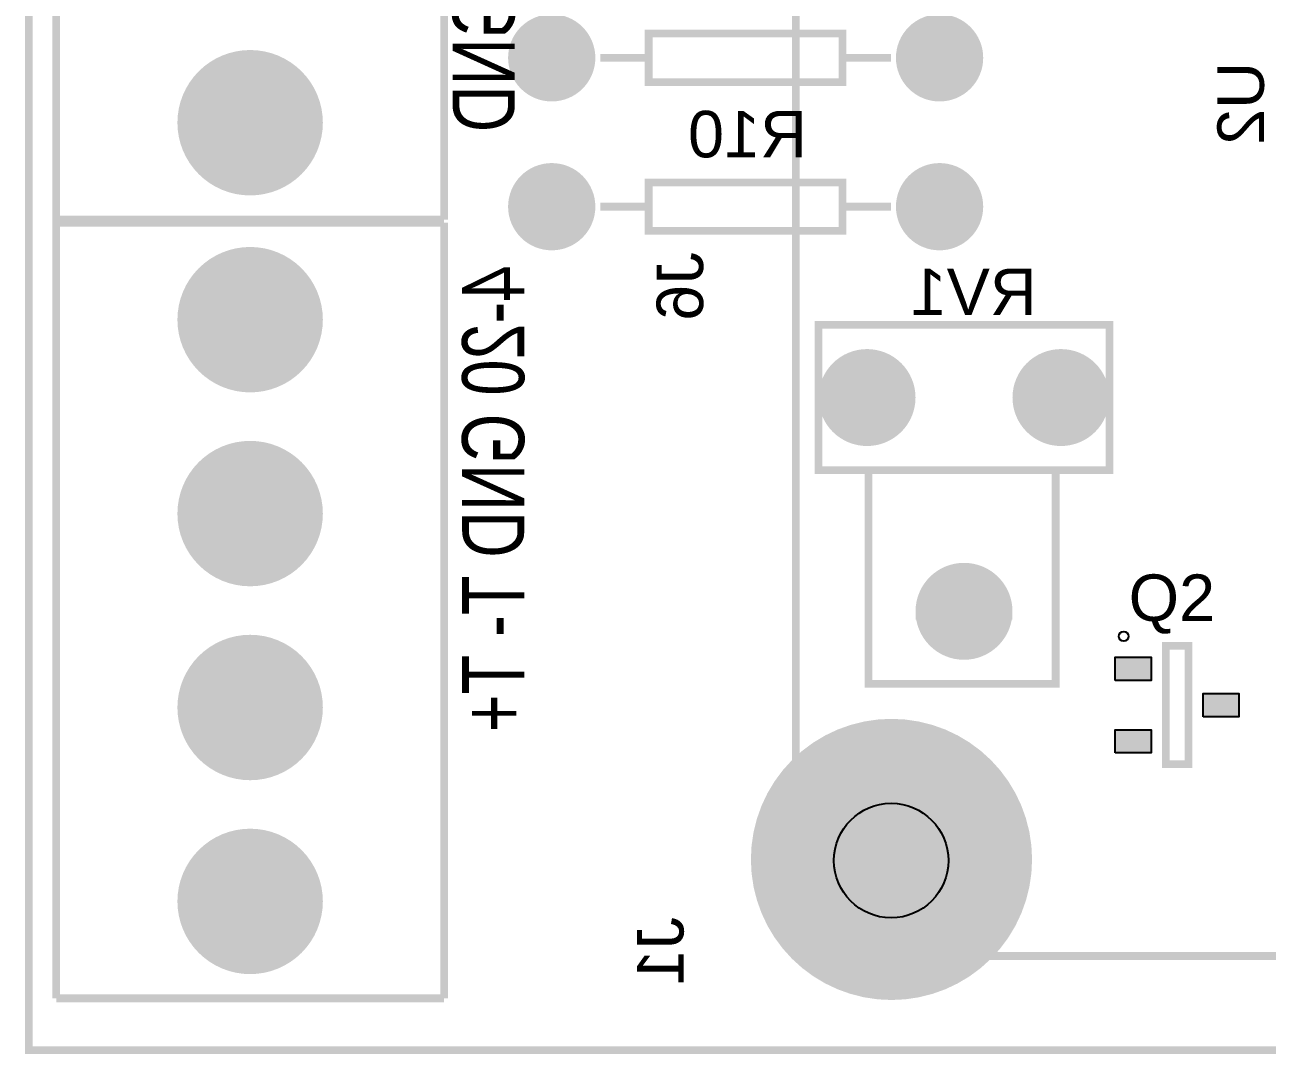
# Model space of a CAD drawing. Header units: inches. Extents: x -2.35 to 2.38, y -1.46 to 1.48.
# Drawn here: x -2.354 to -1.073, y -1.445 to -0.383 of the extents above; entities that cross this region are included whole.
import ezdxf

# ---------------------------------------------------------------- set-up
doc = ezdxf.new("R2010")
doc.units = ezdxf.units.IN
doc.layers.get('0').update_dxf_attribs({"linetype": 'CONTINUOUS'})

# ---------------------------------------------------------------- blocks, each defined once
blk = doc.blocks.new('RPAD')
blk.add_trace([(-0.5, -0.5), (-0.5, 0.5), (0.5, -0.5), (0.5, 0.5)])
blk = doc.blocks.new('EPAD')
at = {"const_width": 0.5}
blk.add_lwpolyline([(-0.25, 0, 1), (0.25, 0, 1)], format="xyb", close=True, dxfattribs=at)

msp = doc.modelspace()

# ---------------------------------------------------------------- linework, layer by layer
for points, const_width in [([(-2.350496, -1.440669), (2.374685, -1.440669), (2.374685, 1.46878), (-2.350496, 1.46878), (-2.350496, -1.440669)], 0.008), ([(-2.350496, -1.440669), (2.374685, -1.440669), (2.374685, 1.46878), (-2.350496, 1.46878), (-2.350496, -1.440669)], 0.008), ([(-2.350496, -1.440669), (2.374685, -1.440669), (2.374685, 1.46878), (-2.350496, 1.46878), (-2.350496, -1.440669)], 0.008), ([(-1.55948, 1.412472), (-1.55948, -1.343433)], 0.008), ([(-1.55948, 1.412472), (-1.55948, -1.343433)], 0.008), ([(-1.55948, 1.412472), (-1.55948, -1.343433)], 0.008), ([(-2.32215, -0.183976), (-2.32215, -0.583976)], 0.008), ([(-2.32215, -0.183976), (-2.32215, -0.583976)], 0.008), ([(-2.32215, -0.183976), (-2.32215, -0.583976)], 0.008), ([(-1.92215, -0.183976), (-1.92215, -0.583976)], 0.008), ([(-1.92215, -0.183976), (-1.92215, -0.583976)], 0.008), ([(-1.92215, -0.183976), (-1.92215, -0.583976)], 0.008), ([(-1.711126, -0.442047), (-1.511126, -0.442047), (-1.511126, -0.392047), (-1.711126, -0.392047), (-1.711126, -0.442047)], 0.008), ([(-1.711126, -0.442047), (-1.511126, -0.442047), (-1.511126, -0.392047), (-1.711126, -0.392047), (-1.711126, -0.442047)], 0.008), ([(-1.711126, -0.442047), (-1.511126, -0.442047), (-1.511126, -0.392047), (-1.711126, -0.392047), (-1.711126, -0.442047)], 0.008), ([(-1.761126, -0.417047), (-1.711126, -0.417047)], 0.008), ([(-1.761126, -0.417047), (-1.711126, -0.417047)], 0.008), ([(-1.761126, -0.417047), (-1.711126, -0.417047)], 0.008), ([(-1.511126, -0.417047), (-1.461126, -0.417047)], 0.008), ([(-1.511126, -0.417047), (-1.461126, -0.417047)], 0.008), ([(-1.511126, -0.417047), (-1.461126, -0.417047)], 0.008), ([(-1.711126, -0.595591), (-1.511126, -0.595591), (-1.511126, -0.545591), (-1.711126, -0.545591), (-1.711126, -0.595591)], 0.008), ([(-1.711126, -0.595591), (-1.511126, -0.595591), (-1.511126, -0.545591), (-1.711126, -0.545591), (-1.711126, -0.595591)], 0.008), ([(-1.711126, -0.595591), (-1.511126, -0.595591), (-1.511126, -0.545591), (-1.711126, -0.545591), (-1.711126, -0.595591)], 0.008), ([(-1.761126, -0.570591), (-1.711126, -0.570591)], 0.008), ([(-1.761126, -0.570591), (-1.711126, -0.570591)], 0.008), ([(-1.761126, -0.570591), (-1.711126, -0.570591)], 0.008), ([(-1.511126, -0.570591), (-1.461126, -0.570591)], 0.008), ([(-1.511126, -0.570591), (-1.461126, -0.570591)], 0.008), ([(-1.511126, -0.570591), (-1.461126, -0.570591)], 0.008), ([(-2.32215, -0.583976), (-1.92215, -0.583976)], 0.008), ([(-2.32215, -0.583976), (-1.92215, -0.583976)], 0.008), ([(-2.32215, -0.583976), (-1.92215, -0.583976)], 0.008), ([(-1.92215, -0.587126), (-2.32215, -0.587126), (-2.32215, -1.387126)], 0.008), ([(-1.92215, -0.587126), (-2.32215, -0.587126), (-2.32215, -1.387126)], 0.008), ([(-1.92215, -0.587126), (-2.32215, -0.587126), (-2.32215, -1.387126)], 0.008), ([(-1.92215, -1.387126), (-1.92215, -0.587126)], 0.008), ([(-1.92215, -1.387126), (-1.92215, -0.587126)], 0.008), ([(-1.92215, -1.387126), (-1.92215, -0.587126)], 0.008), ([(-1.535929, -0.842441), (-1.235929, -0.842441), (-1.235929, -0.692441), (-1.535929, -0.692441), (-1.535929, -0.842441)], 0.008), ([(-1.535929, -0.842441), (-1.235929, -0.842441), (-1.235929, -0.692441), (-1.535929, -0.692441), (-1.535929, -0.842441)], 0.008), ([(-1.535929, -0.842441), (-1.235929, -0.842441), (-1.235929, -0.692441), (-1.535929, -0.692441), (-1.535929, -0.842441)], 0.008), ([(-1.484354, -1.062717), (-1.291441, -1.062717), (-1.291441, -0.842244), (-1.484354, -0.842244), (-1.484354, -1.062717)], 0.008), ([(-1.484354, -1.062717), (-1.291441, -1.062717), (-1.291441, -0.842244), (-1.484354, -0.842244), (-1.484354, -1.062717)], 0.008), ([(-1.484354, -1.062717), (-1.291441, -1.062717), (-1.291441, -0.842244), (-1.484354, -0.842244), (-1.484354, -1.062717)], 0.008), ([(-1.435929, -0.992441), (-1.335929, -0.992441)], 0.008), ([(-1.435929, -0.992441), (-1.335929, -0.992441)], 0.008), ([(-1.435929, -0.992441), (-1.335929, -0.992441)], 0.008), ([(-1.177945, -1.14563), (-1.154323, -1.14563), (-1.154323, -1.023583), (-1.177945, -1.023583), (-1.177945, -1.14563)], 0.007874), ([(-1.177945, -1.14563), (-1.154323, -1.14563), (-1.154323, -1.023583), (-1.177945, -1.023583), (-1.177945, -1.14563)], 0.007874), ([(-1.177945, -1.14563), (-1.154323, -1.14563), (-1.154323, -1.023583), (-1.177945, -1.023583), (-1.177945, -1.14563)], 0.007874), ([(-1.55948, -1.343433), (-1.047669, -1.343433)], 0.008), ([(-1.55948, -1.343433), (-1.047669, -1.343433)], 0.008), ([(-1.55948, -1.343433), (-1.047669, -1.343433)], 0.008), ([(-1.92215, -1.387126), (-2.32215, -1.387126)], 0.008), ([(-1.92215, -1.387126), (-2.32215, -1.387126)], 0.008), ([(-1.92215, -1.387126), (-2.32215, -1.387126)], 0.008)]:
    msp.add_lwpolyline(points, dxfattribs=dict(const_width=const_width))
for points in [[(-1.22991, -1.059205), (-1.22991, -1.035205), (-1.19291, -1.035205), (-1.19291, -1.059205), (-1.22991, -1.059205)], [(-1.139359, -1.096606), (-1.139359, -1.072606), (-1.102359, -1.072606), (-1.102359, -1.096606), (-1.139359, -1.096606)], [(-1.22991, -1.134008), (-1.22991, -1.110008), (-1.19291, -1.110008), (-1.19291, -1.134008), (-1.22991, -1.134008)]]:
    msp.add_lwpolyline(points, close=True)
for centre, radius in [((-1.221252, -1.01374), 0.004921), ((-1.221252, -1.01374), 0.004921), ((-1.221252, -1.01374), 0.004921), ((-1.461055, -1.245008), 0.059055), ((-1.461055, -1.245008), 0.059055), ((-1.461055, -1.245008), 0.059055)]:
    msp.add_circle(centre, radius)

# ---------------------------------------------------------------- block references
for p, xscale, yscale in [((-1.811126, -0.417047), 0.09, 0.09), ((-1.411126, -0.417047), 0.09, 0.09), ((-2.12215, -0.483976), 0.15, 0.15), ((-1.811126, -0.570591), 0.09, 0.09), ((-1.411126, -0.570591), 0.09, 0.09), ((-2.12215, -0.687126), 0.15, 0.15), ((-1.485929, -0.767441), 0.1, 0.1), ((-1.285929, -0.767441), 0.1, 0.1), ((-2.12215, -0.887126), 0.15, 0.15), ((-1.385929, -0.987913), 0.1, 0.1), ((-2.12215, -1.087126), 0.15, 0.15), ((-1.460732, -1.243819), 0.29, 0.29), ((-2.12215, -1.287126), 0.15, 0.15)]:
    msp.add_blockref('EPAD', p, dxfattribs=dict(xscale=xscale, yscale=yscale))
at = {"xscale": 0.024, "yscale": 0.037, "rotation": 90}
for p in [(-1.21141, -1.047205), (-1.120859, -1.084606), (-1.21141, -1.122008)]:
    msp.add_blockref('RPAD', p, dxfattribs=at)

# ---------------------------------------------------------------- texts
at = {"text_generation_flag": 2}
for s, height, width, p in [('4-20 GND', 0.064, 0.78125, (-1.849362, -0.192638)), ('4-20 GND', 0.064, 0.78125, (-1.849362, -0.192638)), ('4-20 GND', 0.064, 0.78125, (-1.849362, -0.192638)), ('U2', 0.048, 1.041667, (-1.076638, -0.421378)), ('U2', 0.048, 1.041667, (-1.076638, -0.421378)), ('U2', 0.048, 1.041667, (-1.076638, -0.421378)), ('J6', 0.048, 1.041667, (-1.654984, -0.617441)), ('J6', 0.048, 1.041667, (-1.654984, -0.617441)), ('J6', 0.048, 1.041667, (-1.654984, -0.617441)), ('4-20 GND T- T+', 0.064, 0.78125, (-1.83952, -0.631614)), ('4-20 GND T- T+', 0.064, 0.78125, (-1.83952, -0.631614)), ('4-20 GND T- T+', 0.064, 0.78125, (-1.83952, -0.631614)), ('J1', 0.048, 1.041667, (-1.675173, -1.303268)), ('J1', 0.048, 1.041667, (-1.675173, -1.303268)), ('J1', 0.048, 1.041667, (-1.675173, -1.303268))]:
    msp.add_text(s, height=height, rotation=90, dxfattribs=dict(at, width=width)).set_placement(p)
at = {"text_generation_flag": 2, "width": 1.041667}
for s, p in [('R10', (-1.547937, -0.519732)), ('R10', (-1.547937, -0.519732)), ('R10', (-1.547937, -0.519732)), ('RV1', (-1.310929, -0.682441)), ('RV1', (-1.310929, -0.682441)), ('RV1', (-1.310929, -0.682441))]:
    msp.add_text(s, height=0.048, dxfattribs=at).set_placement(p)
at = {"width": 1.041667}
msp.add_text('Q2', height=0.048, dxfattribs=at).set_placement((-1.216134, -0.997898))
msp.add_text('Q2', height=0.048, dxfattribs=at).set_placement((-1.216134, -0.997898))
msp.add_text('Q2', height=0.048, dxfattribs=at).set_placement((-1.216134, -0.997898))

doc.saveas('drawing.dxf')
